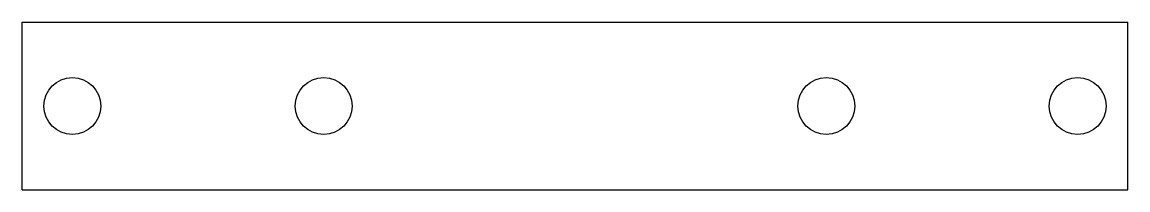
# Model space of a CAD drawing. Header units: millimetres. Extents: x -33 to 33, y -5 to 5.
import ezdxf

# ---------------------------------------------------------------- set-up
doc = ezdxf.new("R2010")
doc.units = ezdxf.units.MM

msp = doc.modelspace()

# ---------------------------------------------------------------- linework, layer by layer
for p, q in [((-33, -5), (-33, 5)), ((-33, 5), (33, 5)), ((33, -5), (33, 5)), ((-33, -5), (33, -5))]:
    msp.add_line(p, q)
for centre in [(-30, 0), (-15, 0), (15, 0), (30, 0)]:
    msp.add_circle(centre, 1.7)

doc.saveas('drawing.dxf')
